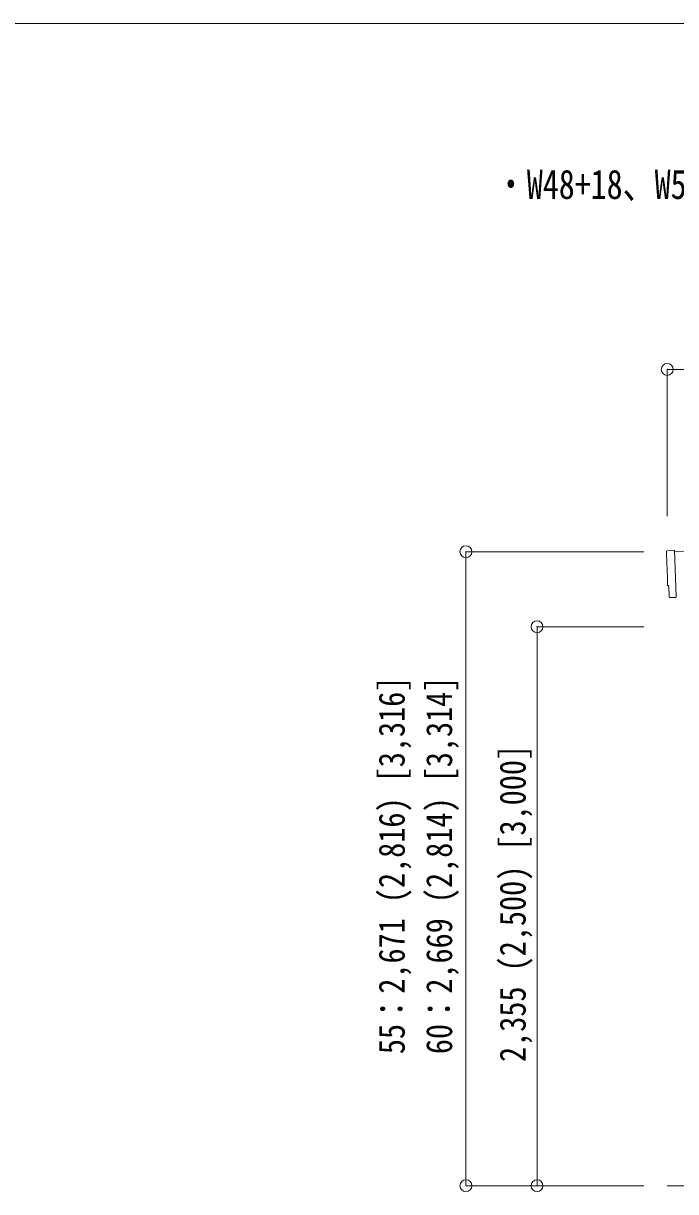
# Model space of a CAD drawing. Units: millimetres at full size, sheet at 1:50; details may follow other scales. Extents: x -14053 to 14053, y -9700 to 9700.
# Drawn here: x 149 to 2900, y 4778 to 9700 of the extents above; entities that cross this region are included whole.
import ezdxf
from ezdxf.enums import TextEntityAlignment as Align

# ---------------------------------------------------------------- set-up
doc = ezdxf.new("R2010")
doc.units = ezdxf.units.MM
doc.header["$LTSCALE"] = 50
doc.header["$PDMODE"] = 32
doc.header["$PDSIZE"] = 50
for name, color, linetype, lineweight in [('0-2_建具', 4, 'Continuous', 9), ('0-4_設備', 7, 'Continuous', 9), ('0-8_外構', 6, 'Continuous', 9), ('0-D_記号', 7, 'Continuous', 9), ('F-0_ﾚｲﾔ240', 7, 'Continuous', 9)]:
    doc.layers.add(name, color=color, linetype=linetype, lineweight=lineweight)
doc.styles.add('ＭＳ ゴシック', font='')
doc.styles.get('ＭＳ ゴシック').set_extended_font_data('MS Gothic')

msp = doc.modelspace()

# ---------------------------------------------------------------- linework, layer by layer
at = {"layer": '0-2_建具'}
for p, q in [((8278.27, 7654.56), (2895.26, 7475.12)), ((2882.1, 7280.81), (2875.17, 7280.94))]:
    msp.add_line(p, q, dxfattribs=at)
for points in [[(2863.59, 7477.51), (2895.09, 7480.21), (2901.68, 7282.46)], [(2872.23, 7283.84), (2870.66, 7330.84), (2870.06, 7330.82)], [(2882.83, 7281.11), (2883.47, 7281.76), (2901.72, 7281.46)]]:
    msp.add_lwpolyline(points, dxfattribs=at)
for centre, major_axis, ratio, start_param, end_param in [((2863.85, 7474.52), (-3, -0.1), 0.99863, 4.7647489, 6.2979817), ((-1897.02, 7245.36), (4760.73, 158.69), 0.99863, 6.2686928, 6.2979817), ((2869.92, 7335.22), (-4.4, -0.15), 0.99863, 6.2686928, 7.8539816), ((2875.23, 7283.94), (-2.11, -2.14), 0.9974, 5.5252311, 7.0411395), ((2882.12, 7281.81), (-0.704, -0.714), 0.9974, 0.7579542, 1.5707963)]:
    msp.add_ellipse(centre, major_axis=major_axis, ratio=ratio, start_param=start_param, end_param=end_param, dxfattribs=at)
at = {"layer": '0-4_設備'}
msp.add_line((3724.41, 4803.14), (2864.26, 4803.14), dxfattribs=at)
at = {"layer": '0-8_外構'}
for p, q in [((2864.26, 8242.11), (8313.93, 8242.11)), ((2864.26, 8242.11), (2864.26, 7624.17)), ((2015.26, 7474.09), (2765.26, 7474.09)), ((2015.26, 7474.09), (2015.26, 4803.14)), ((2315.26, 7158.14), (2765.26, 7158.14)), ((2315.26, 7158.14), (2315.26, 4803.14)), ((2015.26, 4803.14), (2615.26, 4803.14)), ((2315.26, 4803.14), (2765.26, 4803.14))]:
    msp.add_line(p, q, dxfattribs=at)
for p in [(2864.26, 8242.11), (2015.26, 7474.09), (2315.26, 7158.14), (2015.26, 4803.14), (2315.26, 4803.14)]:
    msp.add_point(p, dxfattribs=at)
at = {"layer": 'F-0_ﾚｲﾔ240', "color": 5, "lineweight": 5}
msp.add_line((-14053.43, 9700), (13346.57, 9700), dxfattribs=at)

# ---------------------------------------------------------------- texts
at = {"layer": '0-8_外構', "color": 7, "style": 'ＭＳ ゴシック', "width": 0.85}
for s, p in [('55：2,671 (2,816) [3,316]', (1790.26, 5357.37)), ('60：2,669 (2,814) [3,314]', (1990.26, 5357.37)), ('2,355 (2,500) [3,000]', (2300.26, 5324.39))]:
    msp.add_text(s, height=110, rotation=90, dxfattribs=at).set_placement(p, align=Align.BOTTOM_LEFT)
at = {"layer": '0-D_記号', "style": 'ＭＳ ゴシック', "width": 0.8}
msp.add_text('・W48+18、W55+18\u3000の場合', height=123.7, dxfattribs=at).set_placement((2137.33, 8922.97), align=Align.BOTTOM_LEFT)

doc.saveas('drawing.dxf')
